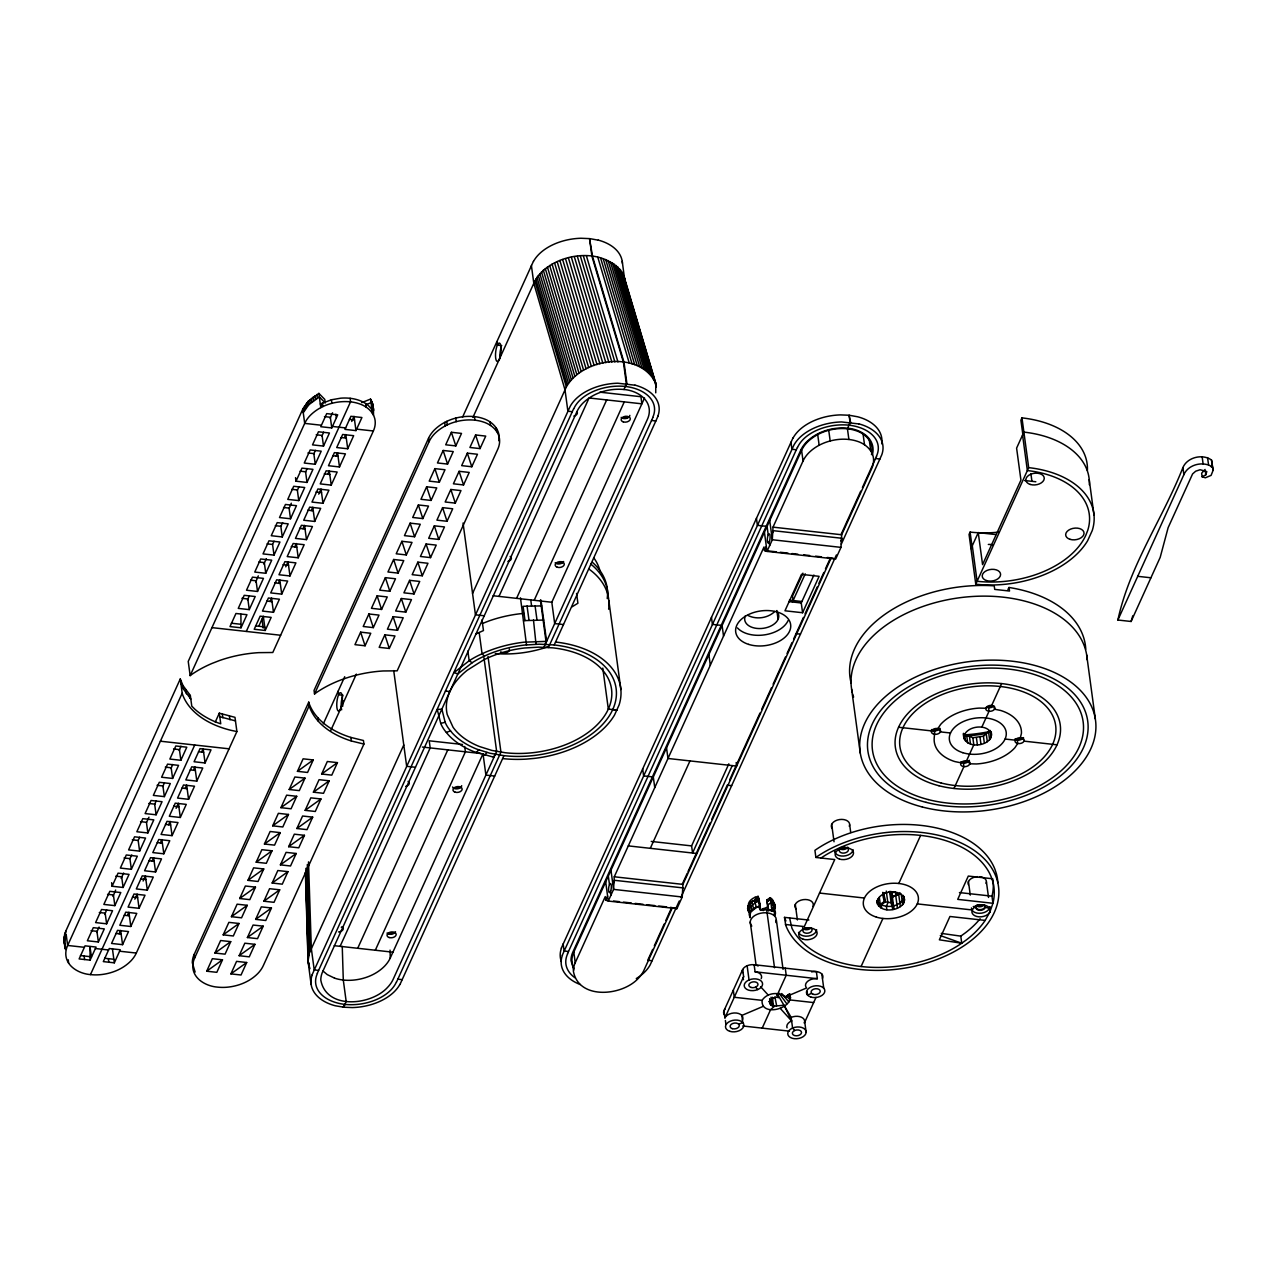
<?xml version="1.0" encoding="UTF-8"?>
<svg xmlns="http://www.w3.org/2000/svg" width="1277" height="1277" viewBox="0 0 1277 1277"><rect width="100%" height="100%" fill="white"/><g stroke="black" fill="none" stroke-linecap="round" stroke-linejoin="round"><path stroke-width="1.5" d="M311.109 984.455L308.044 961.214L309.226 953.424L403.771 744.986M472.921 417.387L534.855 280.988C551.616 251.601 608.123 244.258 624.261 277.253L655.755 383.18L655.74 392.837M90.108 960.144L96.046 947.055L85.048 945.842L79.11 958.931L90.108 960.144L89.997 946.576L91.433 957.239M241.018 627.789L246.956 614.7L235.958 613.487L230.004 626.576L241.018 627.789L240.89 614.221M63.93 941.229L65.606 949.513L63.85 939.601L65.734 931.252L180.265 678.981L183.042 685.637L190.337 695.486L191.773 706.149L195.014 709.358A93.365 58.886 -7.7 0 0 217.122 722.543L220.745 723.82L219.309 713.157L234.984 717.339L236.899 731.545L136.32 953.057A44.424 28.014 -7.7 0 1 130.813 961.006C122.656 969.275 111.211 973.744 99.766 974.734A32.627 20.576 -7.7 0 1 90.475 974.606C79.238 973.744 65.893 966.466 65.781 953.807A44.424 28.014 -7.7 0 1 67.649 945.459L182.196 693.188L180.265 678.981M64.664 946.401L65.734 931.252M373.251 410.077L372.597 403.58L370.522 399.11L361.742 402.606M536.037 644.294L533.483 620.015M672.325 907.771L643.911 970.344A44.424 28.014 -7.7 0 1 638.388 978.294C622.202 996.076 578.545 1000.242 573.357 971.079A44.424 28.014 -7.7 0 1 575.241 962.73L605.266 896.598L605.745 900.141L608.267 901.051L676.938 908.649L682.237 896.997L682.94 884.386L831.072 558.129M764.428 532.222L767.014 551.409L835.685 559.023L840.984 547.37L841.687 534.76L871.712 468.611A44.424 28.014 -7.7 0 0 873.596 460.263C873.644 450.989 865.694 443.885 857.378 441.315A32.627 20.576 -7.7 0 0 839.612 439.336C828.166 440.326 816.705 444.795 808.564 453.064A44.424 28.014 -7.7 0 0 803.041 461.013L773.016 527.146L772.314 539.756L767.014 551.409L764.492 550.515L764.013 546.955L614.269 876.788L613.567 889.383L608.267 901.051L605.681 881.848M373.507 415.312L373.475 408.72L370.522 399.11M767.03 901.77L770.446 899.455C774.373 901.817 777.39 907.404 773.447 911.187L774.309 908.139L772.808 904.212L770.877 902.647L767.509 905.265M545.263 644.31L545.997 641.357L540.41 600.03M750.493 902.36L748.146 906.143L750.078 916.918L749.04 909.703L750.493 902.36L758.346 898.114L759.416 900.939M749.743 914.859L749.567 907.58L748.146 906.143L751.722 902.121L758.346 898.114L754.515 900.62L756.383 907.468L750.684 912.113M774.469 915.417L773.974 906.079L775.059 904.707L770.446 899.455L773.83 902.759L772.808 904.212L774.995 913.294M775.873 922.569L776.081 918.243A13.169 8.3 -7.7 0 0 758.682 913.757A13.169 8.3 -7.7 0 0 751.802 926.08M762.098 1000.354C760.645 1017.929 796.082 1008.016 789.266 993.921L785.339 996.986C778.778 991.255 766.711 992.899 762.098 1000.354L734.275 997.273L733.317 990.17M933.184 731.609L933.551 730.141M904.148 902.44L904.244 896.55C901.482 907.532 882.726 910.086 876.852 900.524C877.89 913.598 899.008 912.017 904.148 902.44L903.19 895.369M963.912 736.877C965.923 724.346 993.346 722.878 991.096 737.499C985.445 748.051 962.411 748.162 963.433 733.333M963.433 763.071L963.912 766.615A4.629 2.921 -7.7 0 0 969.626 764.189L969.818 763.423A4.629 2.921 -7.7 0 0 966.545 760.789A4.629 2.921 -7.7 0 0 961.326 762.481L960.831 763.215A4.629 2.921 -7.7 0 0 963.912 766.615L953.983 788.468M1020.355 737.739L1021.44 733.333A43.913 27.695 -7.7 0 0 1000.753 710.491L994.528 709.198L993.793 706.021A4.629 2.921 -7.7 0 1 986.53 707.075M990.282 910.389A9.242 5.826 -7.7 0 0 977.464 905.872A9.242 5.826 -7.7 0 0 974.974 915.832A9.242 5.826 -7.7 0 0 989.898 911.938L989.803 906.83L989.898 911.938L985.174 920.398A103.98 65.59 -7.7 0 1 966.513 939.792L961.741 943.24A103.98 65.59 -7.7 0 1 791.963 928.267L789.585 917.94M751.626 910.709L750.924 905.553L749.551 904.004L747.588 908.33L749.376 911.762L747.939 910.485L748.146 906.143L748.945 908.57L747.939 910.485L750.541 913.646M1202.12 476.784L1205.807 474.789L1206.797 471.564L1200.093 469.744L1195.703 471.197L1192.59 473.927L1168.136 527.672L1160.186 557.379L1131.087 621.484L1117.886 620.015C1129.634 565.264 1162.597 519.053 1182.917 467.574C1187.275 457.166 1202.615 453.574 1211.522 460.039L1213.15 470.223L1211.091 475.379L1205.392 477.79L1202.12 476.784L1201.641 473.24L1205.089 469.457M1131.087 621.484L1132.779 615.801M1211.346 467.031L1212.304 463.998M312.226 974.766A46.595 29.387 -7.7 0 0 335.117 1005.733L343.816 1007.218L346.163 1001.36L343.29 980.034L342.252 946.401M483.983 657.751L496.641 751.403L393.156 979.331A45.318 28.573 -7.7 0 1 387.506 987.456C370.873 1005.653 326.194 1009.915 320.798 980.066A45.318 28.573 -7.7 0 1 322.73 971.526L576.981 411.529A45.318 28.573 -7.7 0 1 582.631 403.404C593.31 392.741 609.129 388.048 623.974 389.501L626.321 383.643L623.447 362.317L591.953 256.39L589.543 238.623L580.987 238.256A46.595 29.387 -7.7 0 0 533.515 261.37M800.727 450.238A45.318 28.573 -7.7 0 1 806.378 442.113C817.041 431.45 832.859 426.757 847.705 428.226L850.067 422.368L849.093 415.248L840.537 414.897A46.595 29.387 -7.7 0 0 793.065 437.995M502.627 758.586A92.439 58.295 -7.7 0 0 526.316 759.113L534.345 758.394A92.439 58.295 -7.7 0 0 614.492 715.104L619.106 704.936A92.439 58.295 -7.7 0 0 555.559 642.028M989.898 911.938L992.931 903.286A103.98 65.59 -7.7 0 0 992.852 881.8L991.511 877.682A103.98 65.59 -7.7 0 0 825.038 855.414L820.967 858.032M312.115 974.75L570.18 406.373A46.595 29.387 -7.7 0 1 617.781 383.212L634.956 385.191M658.038 416.11L554.234 644.949A87.81 55.374 -7.7 0 1 612.737 709.565L617.078 710.188M561.337 948.093L792.953 437.979M562.295 955.196L793.911 445.098A46.595 29.387 -7.7 0 1 841.511 421.937L858.703 423.916M318.883 393.396L319.346 396.955L325.252 402.957L324.773 399.398L318.883 393.396L308.3 401.217L302.777 409.151L188.23 661.422L190.161 675.645L192.284 674.08A93.365 58.886 -7.7 0 1 211.95 663.465L219.245 660.624A93.365 58.886 -7.7 0 1 258.736 652.643L272.799 652.499L373.363 430.988A44.424 28.014 -7.7 0 0 375.246 422.639C375.31 413.365 367.361 406.262 359.029 403.692A32.627 20.576 -7.7 0 0 350.536 401.84C336.043 400.419 320.607 405.017 310.215 415.44A44.424 28.014 -7.7 0 0 304.692 423.389L190.161 675.645M112.105 886.254L118.043 873.165L129.057 874.378L123.103 887.467L112.105 886.254L111.626 882.694M296.009 481.206L301.947 468.132L312.961 469.345L307.007 482.435L296.009 481.206L295.53 477.662M96.621 932.449L99.079 927.054M104.794 914.444L106.661 909.878M112.983 896.438L115.648 890.069M121.155 878.416L123.614 873.021M131.355 869.302L137.309 856.213L126.295 854.983L120.357 868.073L131.355 869.302L129.919 858.639L131.786 854.999M139.608 851.12L145.546 838.047L134.548 836.818L128.61 849.907L139.608 851.12L138.171 840.458L139.656 837.201M146.504 822.58L148.962 817.184M154.677 804.574L156.145 800.855M162.865 786.568L164.398 782.689M171.038 768.546L172.65 764.508M179.211 750.541L180.951 746.231M247.515 600.094L249.302 595.689M255.703 582.089L258.305 575.879M263.876 564.067L266.334 558.672M274.012 555.112L279.95 542.023L268.952 540.809L263.014 553.899L274.012 555.112L272.576 544.449L274.06 541.177M282.265 536.947L288.203 523.857L277.205 522.628L271.251 535.717L282.265 536.947L280.828 526.284L282.68 522.644M289.225 508.246L291.3 503.202M297.413 490.224L299.041 486.633M305.586 472.219L307.055 468.499M313.759 454.213L315.307 450.334M321.948 436.191L323.56 432.153M330.12 418.186L332.579 412.774M98.361 941.979L104.299 928.89L93.301 927.677L87.363 940.766L98.361 941.979L96.924 931.316L91.05 930.662M106.614 923.814L112.552 910.724L101.553 909.495L95.599 922.585L106.614 923.814L105.161 913.151L99.303 912.496M114.866 905.632L120.804 892.543L109.79 891.33L103.852 904.419L114.866 905.632L113.414 894.969L107.555 894.331M147.861 832.955L153.799 819.866L142.801 818.653L136.847 831.742L147.861 832.955L146.424 822.292L140.55 821.638M156.113 814.79L162.051 801.701L151.053 800.487L145.099 813.577L156.113 814.79L154.661 804.127L148.802 803.472M164.366 796.625L170.304 783.535L159.29 782.306L153.352 795.395L164.366 796.625L162.913 785.962L157.055 785.307M172.603 778.443L178.557 765.354L167.542 764.141L161.604 777.23L172.603 778.443L171.166 767.78L165.292 767.142M180.855 760.278L186.793 747.189L175.795 745.976L169.857 759.065L180.855 760.278L179.418 749.615L173.544 748.96M249.27 609.624L255.208 596.535L244.194 595.321L238.256 608.395L249.27 609.624L247.818 598.961L241.96 598.306M257.507 591.459L263.461 578.369L252.447 577.14L246.509 590.229L257.507 591.459L256.07 580.796L250.563 580.173M265.76 573.277L271.698 560.188L260.7 558.975L254.761 572.064L265.76 573.277L264.323 562.614L258.816 562.008M290.517 518.765L296.456 505.676L285.457 504.463L279.503 517.552L290.517 518.765L289.065 508.102L283.574 507.496M298.77 500.6L304.708 487.511L293.694 486.298L287.756 499.387L298.77 500.6L297.318 489.937L291.81 489.33M315.259 464.269L321.197 451.18L310.199 449.951L304.261 463.04L315.259 464.269L313.823 453.606L307.949 452.952M323.512 446.088L329.45 432.999L318.452 431.786L312.514 444.875L323.512 446.088L322.075 435.425L316.201 434.787M331.765 427.923L337.703 414.833L326.704 413.62L320.75 426.71L331.765 427.923L330.328 417.26L324.454 416.605M90.475 974.606L194.727 745.002M246.301 631.429L350.536 401.84L350.106 398.296A32.627 20.576 -7.7 0 0 340.815 398.169L331.397 399.781L320.304 404.059L320.798 407.618L322.458 403.021L322.889 406.565M119.112 933.822L120.645 930.438L122.576 944.661L111.562 943.448L117.516 930.358L128.514 931.572L122.576 944.661M127.748 914.811L128.897 912.273L130.829 926.495L119.815 925.266L125.753 912.177L136.767 913.406L130.829 926.495M134.835 899.184L137.15 894.108L139.065 908.314L128.067 907.101L134.005 894.012L145.019 895.225L139.065 908.314M143.088 881.018L145.402 875.926L147.318 890.149L136.32 888.936L142.258 875.846L153.272 877.06L147.318 890.149M152.107 861.145L153.655 857.761L155.571 871.983L144.572 870.754L150.51 857.665L161.509 858.894L155.571 871.983M160.359 842.98L161.892 839.596L163.823 853.802L152.809 852.589L158.763 839.5L169.761 840.729L163.823 853.802M168.612 824.814L170.144 821.43L172.076 835.637L161.062 834.424L167.016 821.334L178.014 822.548L172.076 835.637M176.098 808.341L178.397 803.249L180.328 817.472L169.314 816.258L175.252 803.169L186.266 804.382L180.328 817.472M185.117 788.468L186.65 785.084L188.565 799.306L177.567 798.077L183.505 784.988L194.519 786.217L188.565 799.306M193.737 769.456L194.902 766.918L196.818 781.125L185.819 779.912L191.758 766.823L202.756 768.036L196.818 781.125M201.606 752.137L203.155 748.737L205.07 762.96L194.072 761.746L200.01 748.657L211.008 749.87L205.07 762.96M215.27 722.064L219.309 713.157M258.752 626.289L263.301 616.248L265.233 630.471L254.219 629.258L260.157 616.168L271.171 617.382L265.233 630.471M270.022 601.467L271.554 598.083L273.47 612.306L262.471 611.076L268.409 598.003L279.424 599.216L273.47 612.306M278.641 582.456L279.807 579.918L281.722 594.124L270.724 592.911L276.662 579.822L287.66 581.051L281.722 594.124M285.745 566.828L288.059 561.752L289.975 575.959L278.977 574.746L284.915 561.657L295.913 562.87L289.975 575.959M294.764 546.971L296.296 543.571L298.227 557.794L287.213 556.58L293.167 543.491L304.165 544.704L298.227 557.794M303.016 528.79L304.549 525.406L306.48 539.628L295.466 538.399L301.404 525.31L312.418 526.539L306.48 539.628M311.269 510.624L312.801 507.24L314.717 521.447L303.718 520.234L309.657 507.145L320.671 508.358L314.717 521.447M318.739 494.151L321.054 489.059L322.969 503.282L311.971 502.069L317.909 488.979L328.923 490.192L322.969 503.282M327.758 474.278L329.306 470.894L331.222 485.116L320.224 483.887L326.162 470.814L337.16 472.027L331.222 485.116M336.011 456.112L337.559 452.728L339.474 466.951L328.476 465.722L334.414 452.633L345.413 453.862L339.474 466.951M344.646 437.101L345.796 434.563L347.727 448.77L336.713 447.557L342.667 434.467L353.665 435.68L347.727 448.77M351.75 421.474L354.048 416.382L355.98 430.604L344.966 429.391L350.904 416.302L361.918 417.515L355.98 430.604M114.323 962.826L120.261 949.737L109.263 948.524L103.309 961.613L114.323 962.826L112.408 948.619M195.126 972.068L192.316 962.762A44.424 28.014 -7.7 0 1 194.184 954.414L308.731 702.158L309.289 704.01A93.365 58.886 -7.7 0 0 350.84 737.42L363.434 740.5L363.913 744.06L263.333 965.572A44.424 28.014 -7.7 0 1 257.826 973.521C249.669 981.79 238.224 986.259 226.779 987.249A32.627 20.576 -7.7 0 1 217.489 987.121C206.251 986.259 192.907 978.98 192.795 966.322A44.424 28.014 -7.7 0 1 194.663 957.973L309.21 705.702L308.731 702.158M498.844 440.741A44.424 28.014 -7.7 0 0 499.147 437.42C499.195 428.13 491.246 421.043 482.929 418.457A32.627 20.576 -7.7 0 0 474.437 416.605C459.943 415.201 444.508 419.798 434.116 430.205A44.424 28.014 -7.7 0 0 428.593 438.155L314.046 690.426L314.525 693.986L316.664 692.405A93.365 58.886 -7.7 0 1 383.1 670.968L397.163 670.84L497.743 449.312A44.424 28.014 -7.7 0 0 499.626 440.964C499.674 431.69 491.725 424.587 483.408 422.017A32.627 20.576 -7.7 0 0 474.916 420.165C460.422 418.744 444.987 423.341 434.595 433.765A44.424 28.014 -7.7 0 0 429.072 441.714L314.525 693.986M206.698 971.206L212.365 958.692L222.501 959.825L216.819 972.324L206.698 971.206L222.501 959.825M214.935 953.025L220.618 940.526L230.738 941.644L225.071 954.158L214.935 953.025L230.738 941.644M223.188 934.86L228.87 922.361L238.991 923.479L233.324 935.977L223.188 934.86L238.991 923.479M231.44 916.694L237.123 904.18L247.243 905.313L241.561 917.812L231.44 916.694L247.243 905.313M239.693 898.529L245.376 886.015L255.496 887.132L249.813 899.647L239.693 898.529L255.496 887.132M247.946 880.348L253.612 867.849L263.748 868.967L258.066 881.481L247.946 880.348L263.748 868.967M256.198 862.183L261.865 849.684L272.001 850.801L266.318 863.3L256.198 862.183L272.001 850.801M264.435 844.017L270.117 831.503L280.238 832.636L274.571 845.135L264.435 844.017L280.238 832.636M272.687 825.836L278.37 813.337L288.49 814.455L282.808 826.969L272.687 825.836L288.49 814.455M280.94 807.671L286.623 795.172L296.743 796.289L291.06 808.788L280.94 807.671L296.743 796.289M289.193 789.505L294.875 776.991L304.995 778.124L299.313 790.623L289.193 789.505L304.995 778.124M297.445 771.34L303.112 758.825L313.248 759.943L307.565 772.457L297.445 771.34L313.248 759.943M360.641 632.147L354.958 644.662L365.078 645.779L370.761 633.28L360.641 632.147L365.078 645.779M368.877 613.982L363.211 626.496L373.331 627.614L379.014 615.099L368.877 613.982L373.331 627.614M377.13 595.816L371.447 608.315L381.584 609.448L387.25 596.934L377.13 595.816L381.584 609.448M385.383 577.651L379.7 590.15L389.836 591.267L395.503 578.768L385.383 577.651L389.836 591.267M393.635 559.47L387.953 571.984L398.073 573.102L403.755 560.603L393.635 559.47L398.073 573.102M401.888 541.304L396.205 553.803L406.325 554.936L412.008 542.422L401.888 541.304L406.325 554.936M410.125 523.139L404.458 535.638L414.578 536.755L420.261 524.256L410.125 523.139L414.578 536.755M418.377 504.958L412.71 517.472L422.831 518.59L428.513 506.091L418.377 504.958L422.831 518.59M426.63 486.792L420.947 499.307L431.083 500.424L436.75 487.91L426.63 486.792L431.083 500.424M434.882 468.627L429.2 481.126L439.336 482.259L445.003 469.744L434.882 468.627L439.336 482.259M443.135 450.462L437.452 462.96L447.573 464.078L453.255 451.579L443.135 450.462L447.573 464.078M451.388 432.28L445.705 444.795L455.825 445.912L461.508 433.414L451.388 432.28L455.825 445.912M323.336 723.804L344.71 676.714M462.513 417.244L533.403 261.354M330.663 730.715L356.347 674.128M230.898 973.888L236.58 961.373L246.7 962.507L241.034 975.005L230.898 973.888L246.7 962.507M239.15 955.707L244.833 943.208L254.953 944.326L249.27 956.84L239.15 955.707L254.953 944.326M247.403 937.541L253.085 925.043L263.206 926.16L257.523 938.659L247.403 937.541L263.206 926.16M255.655 919.376L261.338 906.862L271.458 907.995L265.776 920.494L255.655 919.376L271.458 907.995M263.908 901.211L269.575 888.696L279.711 889.814L274.028 902.328L263.908 901.211L279.711 889.814M272.161 883.03L277.827 870.531L287.948 871.648L282.281 884.163L272.161 883.03L287.948 871.648M280.397 864.864L286.08 852.366L296.2 853.483L290.533 865.982L280.397 864.864L296.2 853.483M288.65 846.699L294.333 834.184L304.453 835.318L298.77 847.816L288.65 846.699L304.453 835.318M296.902 828.518L302.585 816.019L312.705 817.136L307.023 829.651L296.902 828.518L312.705 817.136M305.155 810.352L310.822 797.854L320.958 798.971L315.275 811.47L305.155 810.352L320.958 798.971M313.408 792.187L319.074 779.672L329.211 780.806L323.528 793.304L313.408 792.187L329.211 780.806M321.644 774.022L327.327 761.507L337.447 762.624L331.781 775.139L321.644 774.022L337.447 762.624M384.84 634.829L379.173 647.343L389.293 648.461L394.976 635.962L384.84 634.829L389.293 648.461M393.093 616.663L387.41 629.178L397.546 630.295L403.213 617.781L393.093 616.663L397.546 630.295M401.345 598.498L395.662 610.997L405.799 612.13L411.465 599.615L401.345 598.498L405.799 612.13M409.598 580.333L403.915 592.831L414.035 593.949L419.718 581.45L409.598 580.333L414.035 593.949M417.85 562.151L412.168 574.666L422.288 575.783L427.971 563.285L417.85 562.151L422.288 575.783M426.087 543.986L420.42 556.485L430.541 557.618L436.223 545.103L426.087 543.986L430.541 557.618M434.34 525.821L428.673 538.319L438.793 539.437L444.476 526.938L434.34 525.821L438.793 539.437M442.592 507.639L436.91 520.154L447.046 521.271L452.712 508.773L442.592 507.639L447.046 521.271M450.845 489.474L445.162 501.989L455.298 503.106L460.965 490.591L450.845 489.474L455.298 503.106M459.097 471.309L453.415 483.807L463.535 484.941L469.218 472.426L459.097 471.309L463.535 484.941M467.35 453.143L461.667 465.642L471.788 466.759L477.47 454.261L467.35 453.143L471.788 466.759M475.587 434.962L469.92 447.477L480.04 448.594L485.723 436.095L475.587 434.962L480.04 448.594M472.554 593.47L566.35 386.915C583.11 357.528 639.601 350.185 655.755 383.18M317.287 973.297L573.612 408.784M340.097 946.337L430.189 747.907L429.216 740.804L462.482 744.475M498.972 596.407L589.064 397.977L641.884 403.819L640.926 396.716L599.839 392.167M357.704 948.284L447.796 749.854M516.578 598.354L606.671 399.924M375.31 950.232L465.403 751.802L464.684 746.47M534.185 600.302L624.277 401.872M334.494 978.134A33.553 21.166 -7.7 0 0 352.803 980.161C364.52 979.156 376.268 974.606 384.616 966.13A45.318 28.573 -7.7 0 0 390.267 958.005L483.009 753.765L485.898 775.091L494.694 776.065M563.492 624.549L554.681 623.575L551.808 602.249L644.534 397.993M543.938 647.247L647.423 419.319A45.318 28.573 -7.7 0 0 649.339 410.779C649.195 397.817 635.483 390.379 623.974 389.501M396.524 982.077L500.935 752.137L488.006 656.522M548.44 647.503L652.85 417.563M617.19 709.932L612.737 709.565A87.81 55.374 -7.7 0 1 503.952 755.665L399.972 984.487M567.483 953.743L797.343 447.493M800.727 450.238L572.91 951.972A45.318 28.573 -7.7 0 0 570.995 960.512L573.884 970.041M572.639 965.252L571.92 960.416A44.424 28.014 -7.7 0 1 573.804 952.067L801.605 450.35A44.424 28.014 -7.7 0 1 807.112 442.401C817.519 431.993 832.955 427.38 847.449 428.801A32.627 20.576 -7.7 0 1 855.941 430.652C864.258 433.222 872.207 440.326 872.143 449.6A44.424 28.014 -7.7 0 1 871.473 454.612M605.745 900.141L607.597 896.071M612.896 884.418L614.748 880.332L683.418 887.946M766.344 546.428L764.492 550.515L776.272 551.824M771.643 534.776L773.495 530.705L842.166 538.303L840.936 541.033M650.296 848.327L689.979 760.916M802.914 573.165L792.506 596.088L793.113 600.541M792.442 601.994L805.244 573.82M802.579 612.737L819.116 576.326L801.509 574.363L784.972 610.789L802.579 612.737L801.254 602.967L813.928 575.049M732.248 765.593L692.565 853.004L691.591 845.901L728.848 763.838M652.675 949.402L647.742 960.272L652.148 960.751M654.335 945.778L664.2 924.037M665.844 920.414L671.59 907.739M682.285 884.195L687.218 873.324M688.048 871.521L710.092 822.947M711.736 819.339L727.251 785.147L731.657 785.642M729.71 779.736L760.007 713.013M761.651 709.405L771.484 687.76M773.112 684.153L785.403 657.096M787.047 653.489L791.948 642.666M793.592 639.059L803.409 617.445M805.037 613.854L817.296 586.861M818.924 583.254L823.825 572.463M825.453 568.872L830.369 558.065M841.016 534.6L860.746 491.134M862.406 487.511L876.581 456.272M679.284 900.987L650.153 964.933A46.595 29.387 -7.7 0 1 636.281 978.565M680.928 897.364L836.403 554.952M841.304 544.146L881.768 454.82A46.595 29.387 -7.7 0 0 858.751 423.836M750.062 917.732L749.28 914.875L751.227 910.581A13.169 8.3 -7.7 0 1 759.368 906.191C758.394 914.268 768.738 906.303 772.393 911.139L771.579 907.803L773.495 909.352M724.921 1017.881L743.629 976.666L742.671 969.562L723.963 1010.761L724.921 1017.881A9.242 5.826 -7.7 0 1 736.382 1013.028A9.242 5.826 -7.7 0 1 742.528 1019.828M998.63 532.142A88.736 55.965 -7.7 0 1 970.105 532.094L969.051 534.44L975.772 584.196A92.439 58.295 -7.7 0 0 1087.637 540.714L1092.25 530.546A92.439 58.295 -7.7 0 0 1028.687 467.637L1021.967 417.882A92.439 58.295 -7.7 0 1 1087.397 470.495M1021.967 417.882L1020.898 420.213L1022.829 434.435M970.967 548.647L978.246 532.621L996.028 534.584M762.209 1028.129L770.574 1009.708L774.421 1006.308L771.739 1002.509L771.021 997.177M975.772 584.196L1028.687 467.637M816.003 997.417L804.302 1023.164A9.242 5.826 -7.7 0 0 801.317 1017.178A9.242 5.826 -7.7 0 0 791.149 1017.386L777.47 994.224M861.081 966.513L882.918 918.434M898.785 883.476L920.621 835.397M966.545 760.789L973.808 744.826L972.835 737.723L964.614 734.099L965.572 741.203M981.79 727.22L989.037 711.257L988.558 707.713M991.686 705.431A4.629 2.921 -7.7 0 1 994.767 708.831L994.272 709.565A4.629 2.921 -7.7 0 1 989.037 711.257A4.629 2.921 -7.7 0 1 985.764 708.623L985.956 707.857A4.629 2.921 -7.7 0 1 991.686 705.431L1001.615 683.578M1117.886 620.015L1183.875 474.677C1188.248 464.285 1203.588 460.694 1212.48 467.143L1213.15 470.223M754.515 900.62L755.25 899.104M321.421 425.241L304.692 423.389L303.256 412.726L308.779 404.777L319.346 396.955L320.304 404.059M749.567 907.58L755.681 902.312L757.181 899.439L759.879 904.419M752.584 900.556L751.722 902.121L753.701 908.905M573.772 408.8A41.918 26.434 -7.7 0 1 625.347 386.452L626.911 383.707L624.022 362.381L592.528 256.454L589.543 238.623M343.226 1007.154L344.838 1004.265M849.029 425.305L850.642 422.432L849.093 415.248M1007.904 589.495L1009.038 587.484A118.777 74.912 -7.7 0 1 1085.769 649.179M900.173 893.357A16.521 10.424 -7.7 0 1 896.693 895.225L892.368 896.981L898.705 894.299L900.365 906.638M493.417 757.165L495.316 754.34M937.845 728.592L940.654 724.394A43.913 27.695 -7.7 0 1 979.108 708.096L985.86 708.24M972.835 737.723L983.418 736.19L990.138 730.396L991.096 737.499M484.685 755.154L486.936 752.424M775.41 906.862L773.782 910.262M770.877 902.647L772.298 901.163L773.83 902.759M476.273 752.488L478.859 749.854M774.788 611.491C767.876 618.228 756.415 619.808 747.859 615.402M997.848 882.694A108.609 68.495 -7.7 0 0 996.427 873.851L995.022 869.541A108.609 68.495 -7.7 0 0 815.843 849.7L814.918 850.354L815.891 857.458L816.801 856.803A108.609 68.495 -7.7 0 1 981.167 855.877A108.609 68.495 -7.7 0 1 933.535 960.783A108.609 68.495 -7.7 0 1 785.722 925.266L784.493 917.365L808.852 920.063M941.293 933.375L960.783 936.137L965.556 932.689A103.98 65.59 -7.7 0 0 980.145 918.754M766.791 899.998L768.467 910.693L766.791 899.998L770.207 897.683A12.706 8.013 -7.7 0 1 773.639 903.174M772.393 911.139L766.487 909.623M880.268 904.292L884.051 901.706L891.107 902.711L892.815 909.495M554.234 644.949L539.325 644.183L524.097 645.108A87.81 55.374 -7.7 0 0 487.718 654.606L484.414 656.123A65.542 41.327 -7.7 0 0 472.171 662.747L457.836 673.937L454.037 672.596L469.17 660.768A69.006 43.53 -7.7 0 1 482.067 653.808L485.547 652.196A92.439 58.295 -7.7 0 1 523.841 642.203L546.604 641.373L540.985 600.094M572.064 606.814L577.906 603.239L576.565 593.422M790.144 994.081L785.339 996.986L806.601 987.967A9.242 5.826 -7.7 0 1 807.575 981.406A9.242 5.826 -7.7 0 1 817.344 978.709L816.37 971.605L754.116 964.71L755.09 971.813A9.242 5.826 -7.7 0 1 761.236 978.629M892.687 896.518L900.141 893.134M475.762 634.046L483.456 630.567L482.02 619.904M763.071 1006.42L741.825 1015.423L742.783 1022.526L738.745 1024.25M811.613 993.362L807.559 995.086L807.08 991.527M365.749 404.761L371.032 402.67L372.437 413.333M482.498 623.463L488.915 620.957A92.439 58.295 -7.7 0 1 519.994 613.774L524.049 613.407M450.51 730.827A65.542 41.327 -7.7 0 1 445.146 722.255L441.874 709.118L437.277 709.533L440.725 723.42A69.006 43.53 -7.7 0 0 446.359 732.439L450.51 730.827L452.17 732.902A87.81 55.374 -7.7 0 0 476.864 749.152L489.809 753.207L503.952 755.665M756.383 907.468L759.464 906.462L758.091 896.342L755.01 897.332A12.706 8.013 -7.7 0 0 748.705 906.798M755.681 902.312L758.777 901.307M763.071 910.517L762.832 908.729L765.146 908.091A7.87 4.964 -7.7 0 0 768.1 906.079M440.725 723.42L445.146 722.255M759.847 909.751L766.615 909.32L774.516 967.743M888.377 892.176L889.638 892.096M893.565 905.76L892.368 902.631L891.138 902.807L889.606 891.49M787.031 1027.809A9.242 5.826 -7.7 0 1 791.628 1020.946L784.126 1005.238L773.351 1006.228L772.553 997.257M541.767 605.889L523.091 606.304L525.007 620.526M523.554 620.654L543.715 620.047M932.37 730.109L934.732 730.173A9.242 5.826 -7.7 0 0 939.377 729.103M785.243 968.158L786.217 975.261L777.853 993.682L778.395 997.576C771.883 995.342 765.306 1005.558 774.421 1006.308M343.816 1007.218L352.372 1007.569A46.595 29.387 -7.7 0 0 399.845 984.471M501.765 345.62L497.36 345.125L496.881 341.582M572.288 411.689L567.882 411.21L565.009 389.884L533.802 283.302L531.408 265.52M651.525 420.468L655.931 420.963M796.321 449.759L791.916 449.265L790.958 442.161M875.559 458.523L879.965 459.018M1024.601 480.519L1035.839 481.764M349.403 419.367L354.527 419.941M332.435 426.454L345.636 427.923M356.634 429.136L373.363 430.988M341.151 437.548L346.275 438.107M332.898 455.713L338.038 456.288M300.063 471.165L305.57 471.772L307.007 482.435M324.278 473.847L329.785 474.453M773.016 527.146L841.687 534.76M1137.727 576.326L1150.928 577.779M840.984 547.37L772.314 539.756L769.712 520.569M316.026 492.012L321.533 492.619M780.199 552.255L788.037 553.117M791.963 553.564L797.854 554.202M803.744 554.856L809.618 555.511M815.508 556.165L821.398 556.82M827.288 557.474L833.163 558.129M307.773 510.177L313.28 510.784M275.321 525.661L280.828 526.284M299.536 528.343L305.027 528.965M789.441 600.126L801.908 601.515M267.069 543.842L272.576 544.449M291.284 546.524L296.791 547.131M788.787 601.579L801.254 602.967M283.031 564.689L288.538 565.296M493.098 595.752L551.808 602.249M721.218 625.363L712.406 624.389L711.449 617.27M796.05 633.647L800.456 634.126M274.778 582.855L280.286 583.477M484.254 615.769L475.443 614.796L463.04 523.011M266.893 601.068L272.033 601.643M231.36 623.224L240.539 624.23M255.576 625.906L264.738 626.911M211.95 627.63L280.637 635.244M898.561 727.251L931.572 730.907A4.629 2.921 -7.7 0 1 937.302 728.481L938.387 728.704A4.629 2.921 -7.7 0 1 940.383 731.881L950.503 732.998M1005.095 739.048L1015.215 740.165A4.629 2.921 -7.7 0 1 1019.748 737.723L1020.946 737.739A4.629 2.921 -7.7 0 1 1024.026 741.139L1057.037 744.81M445.45 691.049L449.855 691.527M612.737 709.565L608.331 709.086A83.197 52.469 -7.7 0 1 505.277 752.744L491.884 750.429L479.609 746.582A83.197 52.469 -7.7 0 1 453.08 727.299L447.221 714.513A83.197 52.469 -7.7 0 1 467.334 670.186L483.696 659.874A83.197 52.469 -7.7 0 1 524.368 648.014L538.782 647.136L552.909 647.854A83.197 52.469 -7.7 0 1 608.331 709.086L602.792 668.094M422.352 747.045L481.046 753.542M415.456 767.285L406.661 766.312L393.715 670.601M160.391 741.203L229.062 748.817M198.494 751.722L203.634 752.297M190.241 769.903L195.381 770.462M815.891 857.458L834.743 859.549L804.318 926.575L785.451 924.484M181.988 788.069L187.128 788.643M991.83 878.672L968.301 876.07L957.718 899.375L992.931 903.286L991.974 896.167A103.98 65.59 -7.7 0 0 992.788 878.895M651.254 841.431L691.591 845.901M628.284 845.885L696.955 853.499M959.442 892.575L991.974 896.167M173.736 806.234L178.876 806.809M973.282 906.59L976.123 906.207M819.531 893.054L864.433 898.034M917.269 903.893L972.292 909.974M165.499 824.415L170.623 824.974M614.269 876.788L682.94 884.386M985.174 920.398L949.944 916.487L939.361 939.808L961.741 943.24L960.783 936.137M758.937 899.136L760.613 909.815L758.937 899.136L755.01 897.332M682.237 896.997L613.567 889.383L610.965 870.196M132.297 839.819L138.171 840.458M157.247 842.581L162.387 843.139M613.598 901.019L619.489 901.674M623.399 902.105L631.253 902.967M635.18 903.414L643.033 904.276M646.944 904.707L654.798 905.585M658.724 906.016L666.578 906.878M670.489 907.324L676.938 908.649M124.045 857.984L129.919 858.639M148.994 860.746L154.134 861.321M115.792 876.15L121.666 876.804L123.103 887.467M140.741 878.911L145.881 879.486M132.489 897.092L137.629 897.651M755.09 971.813L817.344 978.709M568.504 951.493L564.115 950.998L563.141 943.895M124.252 915.258L129.376 915.832M334.223 945.682L392.917 952.179M813.657 1002.573L790.24 999.971L786.456 996.044M115.999 933.423L121.123 933.998M318.611 970.392L314.222 969.897L311.333 948.572L308.507 861.879M397.849 979.172L402.255 979.651M84.378 947.311L67.649 945.459L66.212 934.796M95.392 948.524L108.593 949.992M119.591 951.205L136.32 953.057M742.751 1025.974L789.441 1031.146M80.451 955.579L89.629 956.601M104.666 958.261L113.845 959.266M590.134 238.687L598.195 240.172M849.684 415.328L857.729 416.797A46.595 29.387 -7.7 0 1 881.705 443.821M847.705 428.226C859.213 429.104 872.925 436.526 873.069 449.504A45.318 28.573 -7.7 0 1 872.383 454.628M350.106 398.296C358.406 399.222 367.201 402.558 371.99 409.789M961.07 762.848L954.829 761.571A43.913 27.695 -7.7 0 1 934.157 738.713L934.764 730.763M493.976 757.277L474.118 751.722A92.439 58.295 -7.7 0 1 448.131 734.61L446.359 732.439M363.913 744.06L351.319 740.979A93.365 58.886 -7.7 0 1 309.768 707.57L309.21 705.702M219.788 716.716L235.463 720.882M236.899 731.545L231.376 730.412A93.365 58.886 -7.7 0 1 182.755 695.055L182.196 693.188M892.878 891.905L896.693 893.102M771.739 1002.509L768.706 1001.567M940.319 935.562L961.741 943.24M334.574 978.134L327.247 974.606L322.985 971.031M472.171 662.747L469.17 660.768L467.861 651.078M767.03 900.03L768.323 901.067M787.877 995.15L790.766 997.848M747.588 908.33L749.04 909.703M484.414 656.123L482.067 653.808L479.178 632.482M180.743 682.525L183.521 689.181L190.816 699.046M760.597 986.674L768.227 995.086M780.199 1008.319L791.628 1020.946M755.569 987.169L757.756 989.563M794.773 1030.459A4.629 2.921 -7.7 0 0 794.533 1035.551A4.629 2.921 -7.7 0 0 801.541 1032.566A4.629 2.921 -7.7 0 0 794.773 1030.459L792.586 1028.049L791.149 1017.386M781.732 993.538L788.883 1001.998M68.272 959.793L68.591 963.113M779.193 993.298L786.792 1003.802M776.608 995.038L778.395 997.576M772.793 1005.973L770.111 1002.174L769.632 998.614M769.6 1002.828L771.388 1005.366M573.181 966.801L573.884 968.285M65.127 945.97L65.813 947.47M896.662 895.017L895.209 891.825L891.825 892.91L892.655 896.294L892.08 894.778M305.634 872.255L308.236 963.129L309.976 968.684M758.091 896.342L759.177 899.152M784.493 917.365L784.748 918.163A108.609 68.495 -7.7 0 0 785.93 920.972M622.905 273.597L656.139 385.079M656.346 386.995L624.852 281.068L622.25 261.37M621.947 271.841L653.441 377.769M620.798 270.149L653.521 379.477M619.473 268.521L650.967 374.448M617.972 266.973L649.45 372.9M616.296 265.488L647.79 371.415M614.46 264.116L645.954 370.043M612.481 262.823L643.975 368.75M610.358 261.625L641.852 367.553M608.091 260.54L639.585 366.467M605.697 259.55L637.191 365.477M603.191 258.688L634.685 364.615M600.589 257.938L632.083 363.865M597.812 257.3L629.306 363.227M586.462 256.038L617.94 361.966M583.397 256.038L614.875 361.966M580.381 256.166L611.875 362.093M577.364 256.422L608.858 362.349M574.363 256.805L605.857 362.732M571.378 257.315L602.856 363.243M568.409 257.938L599.903 363.865M565.503 258.688L596.997 364.615M562.646 259.55L594.14 365.477M559.869 260.54L591.363 366.467M557.171 261.625L588.665 367.553M554.553 262.807L586.047 368.734M552.063 264.1L583.541 370.027M549.669 265.488L581.163 371.415M547.402 266.957L578.896 372.884M545.279 268.505L576.773 374.432M543.3 270.133L574.778 376.061M541.464 271.825L572.958 377.753M539.788 273.581L571.282 379.508M538.287 275.385L569.781 381.312M536.947 277.237L568.441 383.164M535.797 279.12L567.291 385.047M534.855 280.988L566.35 386.915M889.861 891.506L891.889 899.072M624.261 277.253L624.661 279.152M774.916 996.922L776.639 1005.749M772.298 901.163L772.808 904.212M904.739 900.109C902.248 886.908 875.703 890.628 877.331 904.084M773.543 902.871L773.878 904.946M229.445 716.189L229.94 719.749M222.374 714.242L222.868 717.786M189.427 694.592L189.922 698.152M185.915 690.234L186.394 693.778M183.042 685.637L183.521 689.181M180.839 680.849L181.318 684.392M65.047 932.912L65.526 936.456M64.52 934.588L64.999 938.132M64.137 936.264L64.632 939.808M63.914 937.941L64.409 941.484M63.85 939.601L64.329 943.144M64.568 944.437L65.063 947.981M1211.522 460.039L1212.48 467.143M1207.563 457.597L1208.521 464.7M1205.328 471.229L1205.807 474.789M1202.152 456.831L1203.11 463.934M1182.917 467.574L1183.875 474.677M1089.217 479.609L1094.022 515.158M1086.679 654.973L1095.331 718.951M1030.89 473.575L1031.944 481.333M1022.558 435.01L1027.362 470.559A87.81 55.374 -7.7 0 1 1087.749 530.322L1085.865 535.175A87.81 55.374 -7.7 0 1 977.097 581.274L972.292 545.726M1009.038 587.484L1009.516 591.043L994.719 589.399L994.224 585.84A118.777 74.912 -7.7 0 0 851.2 683.259M1017.274 739.91L1017.753 743.453L1014.944 747.668A43.913 27.695 -7.7 0 1 976.49 763.965L969.722 763.806L969.243 760.246M978.246 532.621L982.572 564.61L1020.93 480.12L1016.604 448.131L1023.883 432.105A92.439 58.295 -7.7 0 1 1089.329 484.717M970.105 532.094L972.02 546.317M991.191 731.609L991.67 735.169M988.653 732.615L989.611 739.734M986.355 734.594L987.313 741.698M983.418 736.19L984.375 743.294M980.018 737.276L980.991 744.379M976.426 737.803L977.384 744.906M969.53 737.037L970.488 744.14M966.721 735.807L967.695 742.911M986.435 881.96L988.542 897.46M969.626 764.189L969.147 760.645A4.629 2.921 -7.7 0 1 965.204 763.023A4.629 2.921 -7.7 0 1 960.703 761.874M963.56 733.828L964.279 739.16M984.918 907.181L989.42 908.378A9.242 5.826 -7.7 0 1 979.14 913.31A9.242 5.826 -7.7 0 1 971.43 907.963M968.445 881.545L970.281 895.113M869.334 440.294L870.786 450.957M863.076 434.1L864.513 444.763M847.449 428.801L848.886 439.464M901.227 894.092L902.663 904.659M895.768 895.895L897.428 908.218M891.777 892.559L894.044 909.32M828.741 430.301L830.178 440.964M890.835 891.362L892.368 902.631M886.27 891.059L887.866 902.903L886.382 906.207L886.861 909.767M883.844 892.623L885.121 902.057L881.21 904.707L881.689 908.266M883.732 892.703L885.009 902.137M882.79 892.368L884.051 901.706M817.711 434.579L819.148 445.242M851.615 689.133L860.267 753.111M879.31 897.268L880.747 907.851M877.666 899.072L878.624 906.143M801.605 450.35L803.041 461.013M849.668 824.734L850.721 832.492M831.678 824.319L834.041 841.766M768.227 534.919L767.078 526.395L757.389 525.326L756.431 518.207M769.185 542.023L769.664 545.582M776.863 610.534L778.06 619.409M821.829 974L823.745 988.222M795.3 904.451L797.407 919.951M804.686 1021.632L806.138 1032.295A9.242 5.826 -7.7 0 1 792.107 1038.233A9.242 5.826 -7.7 0 1 792.586 1028.049A9.242 5.826 -7.7 0 1 806.138 1032.295M776.432 920.382L783.056 969.355M770.207 897.683L771.579 907.803M763.055 908.761L763.295 910.533M722.096 625.459L723.532 636.122M736.175 762.529L736.653 766.088L667.983 758.474L666.53 747.811M750.237 921.994L756.064 965.093M708.863 654.59L710.299 665.253M758.171 965.987A9.242 5.826 -7.7 0 0 747.125 965.731L749.04 979.954A9.242 5.826 -7.7 0 0 748.561 990.138A9.242 5.826 -7.7 0 0 762.592 984.184A9.242 5.826 -7.7 0 0 749.04 979.954M725.4 1020.499L725.879 1024.058M654.75 787.622L653.297 776.959L643.624 775.889L642.65 768.786M608.858 600.685L620.877 689.532M608.315 876.022L609.48 884.562M610.438 891.665L610.917 895.225M535.047 605.681L536.978 619.904M530.785 600.014L531.567 605.793M527.05 605.952L528.981 620.159M573.788 952.067L575.241 962.73M520.473 597.828L526.507 644.901M496.322 428.114L496.817 431.658M490.065 421.905L490.544 425.464M474.437 416.605L474.916 420.165M455.729 418.106L456.208 421.665M446.79 421.346L447.269 424.906M444.699 422.384L445.178 425.943M428.593 438.155L429.072 441.714M335.899 414.195L336.378 417.755M350.84 737.42L351.319 740.979M338.134 691.208L338.613 694.768L343.018 695.247A9.242 2.634 -83.7 0 0 341.661 709.836M317.893 717.77L318.372 721.329M261.977 619.169L263.19 628.061M194.184 954.414L194.663 957.973M108.337 958.66L108.816 962.219M84.122 955.978L84.601 959.538M372.597 403.58L373.714 410.332M372.054 402.047L372.533 405.607M371.368 400.547L371.83 404.107M316.872 394.513L317.35 398.073M314.956 395.71L315.435 399.27M313.136 396.987L313.615 400.547M311.412 398.344L311.891 401.904M309.8 399.749L310.279 403.309M308.3 401.217L308.779 404.777M306.927 402.734L307.406 406.294M305.682 404.282L306.161 407.842M304.565 405.878L305.043 409.438M303.607 407.507L304.086 411.066M302.777 409.151L303.256 412.726M365.733 403.58L366.164 407.14M331.397 399.781L331.828 403.324M883.365 892.623L883.572 898.162M307.326 864.497L309.992 951.541M306.624 868.36L309.226 953.424M306.831 889.718L307.134 899.615M308.108 931.268L308.411 941.149M309.082 962.922L309.194 966.881M305.969 868.328L308.635 955.372M306.32 889.846L307.103 915.561M307.534 929.417L308.38 957.111M305.379 872.239L308.044 961.214M390.044 950.136L390.267 958.005M575.033 977.815A41.918 26.434 -7.7 0 1 567.658 953.775M876.421 456.256A41.918 26.434 -7.7 0 0 849.093 425.177A41.918 26.434 -7.7 0 0 797.518 447.509M580.205 984.535A46.595 29.387 -7.7 0 1 562.423 955.212M561.337 961.533A46.595 29.387 -7.7 0 1 561.465 948.093M776.751 611.236A17.16 10.823 -7.7 0 1 763.438 628.284A17.16 10.823 -7.7 0 1 745.385 615.785M788.132 620.526A27.727 17.495 -7.7 0 1 764.492 634.877A27.727 17.495 -7.7 0 1 737.436 627.901M396.365 982.061A41.918 26.434 -7.7 0 1 344.79 1004.392A41.918 26.434 -7.7 0 1 317.462 973.329M548.328 646.593A83.197 52.469 -7.7 0 1 495.3 653.569M625.363 386.452A41.918 26.434 -7.7 0 1 652.675 417.531M341.326 927.325A4.629 2.921 -7.7 0 0 342.092 926.671A4.629 2.921 -7.7 0 1 342.843 929.864A4.629 2.921 -7.7 0 1 338.517 931.939M395.519 931.795A4.629 2.921 -7.7 0 1 391.576 934.189A4.629 2.921 -7.7 0 1 387.059 933.024M629.832 415.376A4.629 2.921 -7.7 0 1 626.289 418.425A4.629 2.921 -7.7 0 1 621.181 417.371M563.636 561.497A4.629 2.921 -7.7 0 1 559.693 563.891A4.629 2.921 -7.7 0 1 555.192 562.726M576.837 411.625A4.629 2.921 -7.7 0 1 573.836 416.11M510.177 556.437A4.629 2.921 -7.7 0 1 507.879 561.481M461.667 785.658A4.629 2.921 -7.7 0 1 457.533 788.819A4.629 2.921 -7.7 0 1 452.585 786.983M408.049 781.364A4.629 2.921 -7.7 0 1 405.751 786.409M635.02 385.127A46.595 29.387 -7.7 0 1 657.91 416.094M598.243 240.092A46.595 29.387 -7.7 0 1 622.394 263.301M589.256 569.303A92.439 58.295 -7.7 0 1 608.65 609.209M593.949 558.081A87.81 55.374 -7.7 0 1 600.142 571.569M563.077 562.247A9.194 5.794 -7.7 0 1 556.133 563.253M629.082 416.877A9.194 5.794 -7.7 0 1 622.122 417.898M460.933 787.191A9.226 5.826 -7.7 0 1 453.942 788.212M394.96 932.529A9.194 5.794 -7.7 0 1 388 933.535M500.073 358.55A9.242 2.634 -83.7 0 1 501.111 347.376M342.827 706.101A4.629 1.325 -83.7 0 1 342.89 700.738M590.708 564.035A92.439 58.295 -7.7 0 1 608.012 598.674M592.496 562.407A92.439 58.295 -7.7 0 1 607.213 598.546M509.284 649.051A4.629 2.921 -7.7 0 1 506.442 652.691A4.629 2.921 -7.7 0 1 500.76 651.797M931.572 730.907A4.629 2.921 -7.7 0 0 934.652 734.307L935.833 734.339A4.629 2.921 -7.7 0 0 940.383 731.881L939.904 728.321A4.629 2.921 -7.7 0 1 935.355 730.779L934.173 730.747A4.629 2.921 -7.7 0 1 931.444 729.55M1024.026 741.139A4.629 2.921 -7.7 0 1 1018.296 743.565L1017.194 743.342A4.629 2.921 -7.7 0 1 1015.215 740.165M1023.531 737.595A4.629 2.921 -7.7 0 1 1017.817 740.022L1016.715 739.798A4.629 2.921 -7.7 0 1 1015.087 738.824M853.611 697.082A118.777 74.912 -7.7 0 1 852.637 693.922M852.238 692.342A118.777 74.912 -7.7 0 1 958.548 597.891A118.777 74.912 -7.7 0 1 1087.206 659.842M990.425 731.37A115.537 72.869 -7.7 0 1 964.247 734.898M968.62 761.411A9.242 5.826 -7.7 0 1 963.991 762.481M1023.005 738.361A9.242 5.826 -7.7 0 1 1016.013 739.383M991.511 706.772A9.242 5.826 -7.7 0 1 986.754 707.059M986.594 733.397A111.849 70.538 -7.7 0 1 964.837 736.095M983.035 904.707A4.629 2.921 -7.7 0 1 983.769 909.288A4.629 2.921 -7.7 0 1 976.57 909.112A4.629 2.921 -7.7 0 1 979.555 904.627M809.889 927.613A4.629 2.921 -7.7 0 1 810.895 931.971A4.629 2.921 -7.7 0 1 803.856 932.402A4.629 2.921 -7.7 0 1 805.292 927.9M810.895 927.964A4.629 2.921 -7.7 0 1 806.25 929.704A4.629 2.921 -7.7 0 1 802.515 927.788M843.985 847.242A4.629 2.921 -7.7 0 0 839.627 851.679A4.629 2.921 -7.7 0 0 847.274 851.855A4.629 2.921 -7.7 0 0 845.166 847.258A4.629 2.921 -7.7 0 1 840.713 847.529M847.768 847.114A4.629 2.921 -7.7 0 1 843.826 849.508A4.629 2.921 -7.7 0 1 839.324 848.343M984.567 904.978A4.629 2.921 -7.7 0 1 983.035 908.937A4.629 2.921 -7.7 0 1 976.905 908.793A4.629 2.921 -7.7 0 1 977.368 904.818M979.89 876.692A9.242 5.826 -7.7 0 1 986.052 883.492M968.301 884.594A9.242 5.826 -7.7 0 1 977.528 876.645M796.018 908.857A9.242 5.826 -7.7 0 1 803.185 899.662A9.242 5.826 -7.7 0 1 812.906 906.399M832.396 828.725A9.242 5.826 -7.7 0 1 839.564 819.547A9.242 5.826 -7.7 0 1 849.285 826.267M984.04 905.074A4.629 2.921 -7.7 0 1 976.091 905.569M980.944 904.834A4.629 2.921 -7.7 0 1 977.48 904.754M807.798 927.74A4.629 2.921 -7.7 0 1 804.334 927.661M853.036 849.604A9.242 5.826 -7.7 0 1 843.57 856.053A9.242 5.826 -7.7 0 1 834.663 850.737M816.657 929.736A9.242 5.826 -7.7 0 1 808.389 936.057A9.242 5.826 -7.7 0 1 798.524 932.37M724.666 1015.167A9.242 5.826 -7.7 0 1 724.953 1009.293M811.613 971.893A9.242 5.826 -7.7 0 1 822.532 978.405M743.485 979.714A9.242 5.826 -7.7 0 1 743.629 976.666M742.528 972.611A9.242 5.826 -7.7 0 1 747.125 965.731M771.915 907.58A13.169 8.3 -7.7 0 1 774.916 915.465M988.318 544.449A9.242 5.826 -7.7 0 1 992.883 544.96M769.504 541.161A4.629 1.325 -83.7 0 0 769.297 533.898A4.629 1.325 -83.7 0 0 767.301 540.363A4.629 1.325 -83.7 0 0 769.504 541.161M610.757 890.787A4.629 1.325 -83.7 0 0 610.55 883.54A4.629 1.325 -83.7 0 0 608.554 890.005A4.629 1.325 -83.7 0 0 610.757 890.787M748.657 644.39A27.727 17.495 -7.7 0 0 790.734 626.56A27.727 17.495 -7.7 0 0 750.094 613.838A27.727 17.495 -7.7 0 0 748.657 644.39M389.166 937.541A4.629 2.921 -7.7 0 0 396.189 934.572A4.629 2.921 -7.7 0 0 389.421 932.449A4.629 2.921 -7.7 0 0 389.166 937.541M623.304 421.905A4.629 2.921 -7.7 0 0 630.311 418.92A4.629 2.921 -7.7 0 0 623.543 416.797A4.629 2.921 -7.7 0 0 623.304 421.905M557.299 567.259A4.629 2.921 -7.7 0 0 564.306 564.29A4.629 2.921 -7.7 0 0 557.538 562.167A4.629 2.921 -7.7 0 0 557.299 567.259M455.123 792.187A4.629 2.921 -7.7 0 0 462.146 789.218A4.629 2.921 -7.7 0 0 455.362 787.095A4.629 2.921 -7.7 0 0 455.123 792.187M499.93 357.592A9.242 2.634 -83.7 0 0 499.515 343.098A9.242 2.634 -83.7 0 0 495.508 356.028A9.242 2.634 -83.7 0 0 499.93 357.592M341.182 707.235A9.242 2.634 -83.7 0 0 340.767 692.725A9.242 2.634 -83.7 0 0 336.761 705.654A9.242 2.634 -83.7 0 0 341.182 707.235M926.048 802.323A110.923 69.948 -7.7 0 0 1088.052 724.634A110.923 69.948 -7.7 0 0 919.296 681.12A110.923 69.948 -7.7 0 0 926.048 802.323M922.377 807.016A118.777 74.912 -7.7 0 0 1095.858 723.82A118.777 74.912 -7.7 0 0 915.162 677.241A118.777 74.912 -7.7 0 0 922.377 807.016M962.81 752.696A28.653 18.07 -7.7 0 0 1006.276 734.275A28.653 18.07 -7.7 0 0 964.295 721.122A28.653 18.07 -7.7 0 0 962.81 752.696M941.133 782.993A78.567 49.548 -7.7 0 0 1055.887 727.954A78.567 49.548 -7.7 0 0 936.36 697.13A78.567 49.548 -7.7 0 0 941.133 782.993M938.978 785.754A83.197 52.469 -7.7 0 0 1060.485 727.475A83.197 52.469 -7.7 0 0 933.918 694.848A83.197 52.469 -7.7 0 0 938.978 785.754M928.203 799.562A106.294 67.043 -7.7 0 0 1083.455 725.113A106.294 67.043 -7.7 0 0 921.739 683.418A106.294 67.043 -7.7 0 0 928.203 799.562M876.341 917.094A27.727 17.495 -7.7 0 0 918.418 899.263A27.727 17.495 -7.7 0 0 877.794 886.525A27.727 17.495 -7.7 0 0 876.341 917.094M839.5 859.102A9.242 5.826 -7.7 0 0 853.515 853.164A9.242 5.826 -7.7 0 0 839.979 848.918A9.242 5.826 -7.7 0 0 839.5 859.102M803.121 939.233A9.242 5.826 -7.7 0 0 817.136 933.295A9.242 5.826 -7.7 0 0 803.6 929.049A9.242 5.826 -7.7 0 0 803.121 939.233M732.28 1028.655A4.629 2.921 -7.7 0 0 739.287 1025.67A4.629 2.921 -7.7 0 0 732.519 1023.563A4.629 2.921 -7.7 0 0 732.28 1028.655M729.853 1031.337A9.242 5.826 -7.7 0 0 743.884 1025.399A9.242 5.826 -7.7 0 0 730.332 1021.153A9.242 5.826 -7.7 0 0 729.853 1031.337M813.241 994.336A4.629 2.921 -7.7 0 0 820.249 991.367A4.629 2.921 -7.7 0 0 813.481 989.244A4.629 2.921 -7.7 0 0 813.241 994.336M810.815 997.034A9.242 5.826 -7.7 0 0 824.846 991.08A9.242 5.826 -7.7 0 0 811.294 986.834A9.242 5.826 -7.7 0 0 810.815 997.034M750.988 987.44A4.629 2.921 -7.7 0 0 757.995 984.471A4.629 2.921 -7.7 0 0 751.227 982.348A4.629 2.921 -7.7 0 0 750.988 987.44M986.578 580.588A9.242 5.826 -7.7 0 0 1000.593 574.65A9.242 5.826 -7.7 0 0 987.057 570.404A9.242 5.826 -7.7 0 0 986.578 580.588M1030.236 484.446A9.242 5.826 -7.7 0 0 1044.251 478.492A9.242 5.826 -7.7 0 0 1030.715 474.246A9.242 5.826 -7.7 0 0 1030.236 484.446M1070.03 539.341A9.242 5.826 -7.7 0 0 1084.045 533.403A9.242 5.826 -7.7 0 0 1070.509 529.157A9.242 5.826 -7.7 0 0 1070.03 539.341"/></g></svg>
